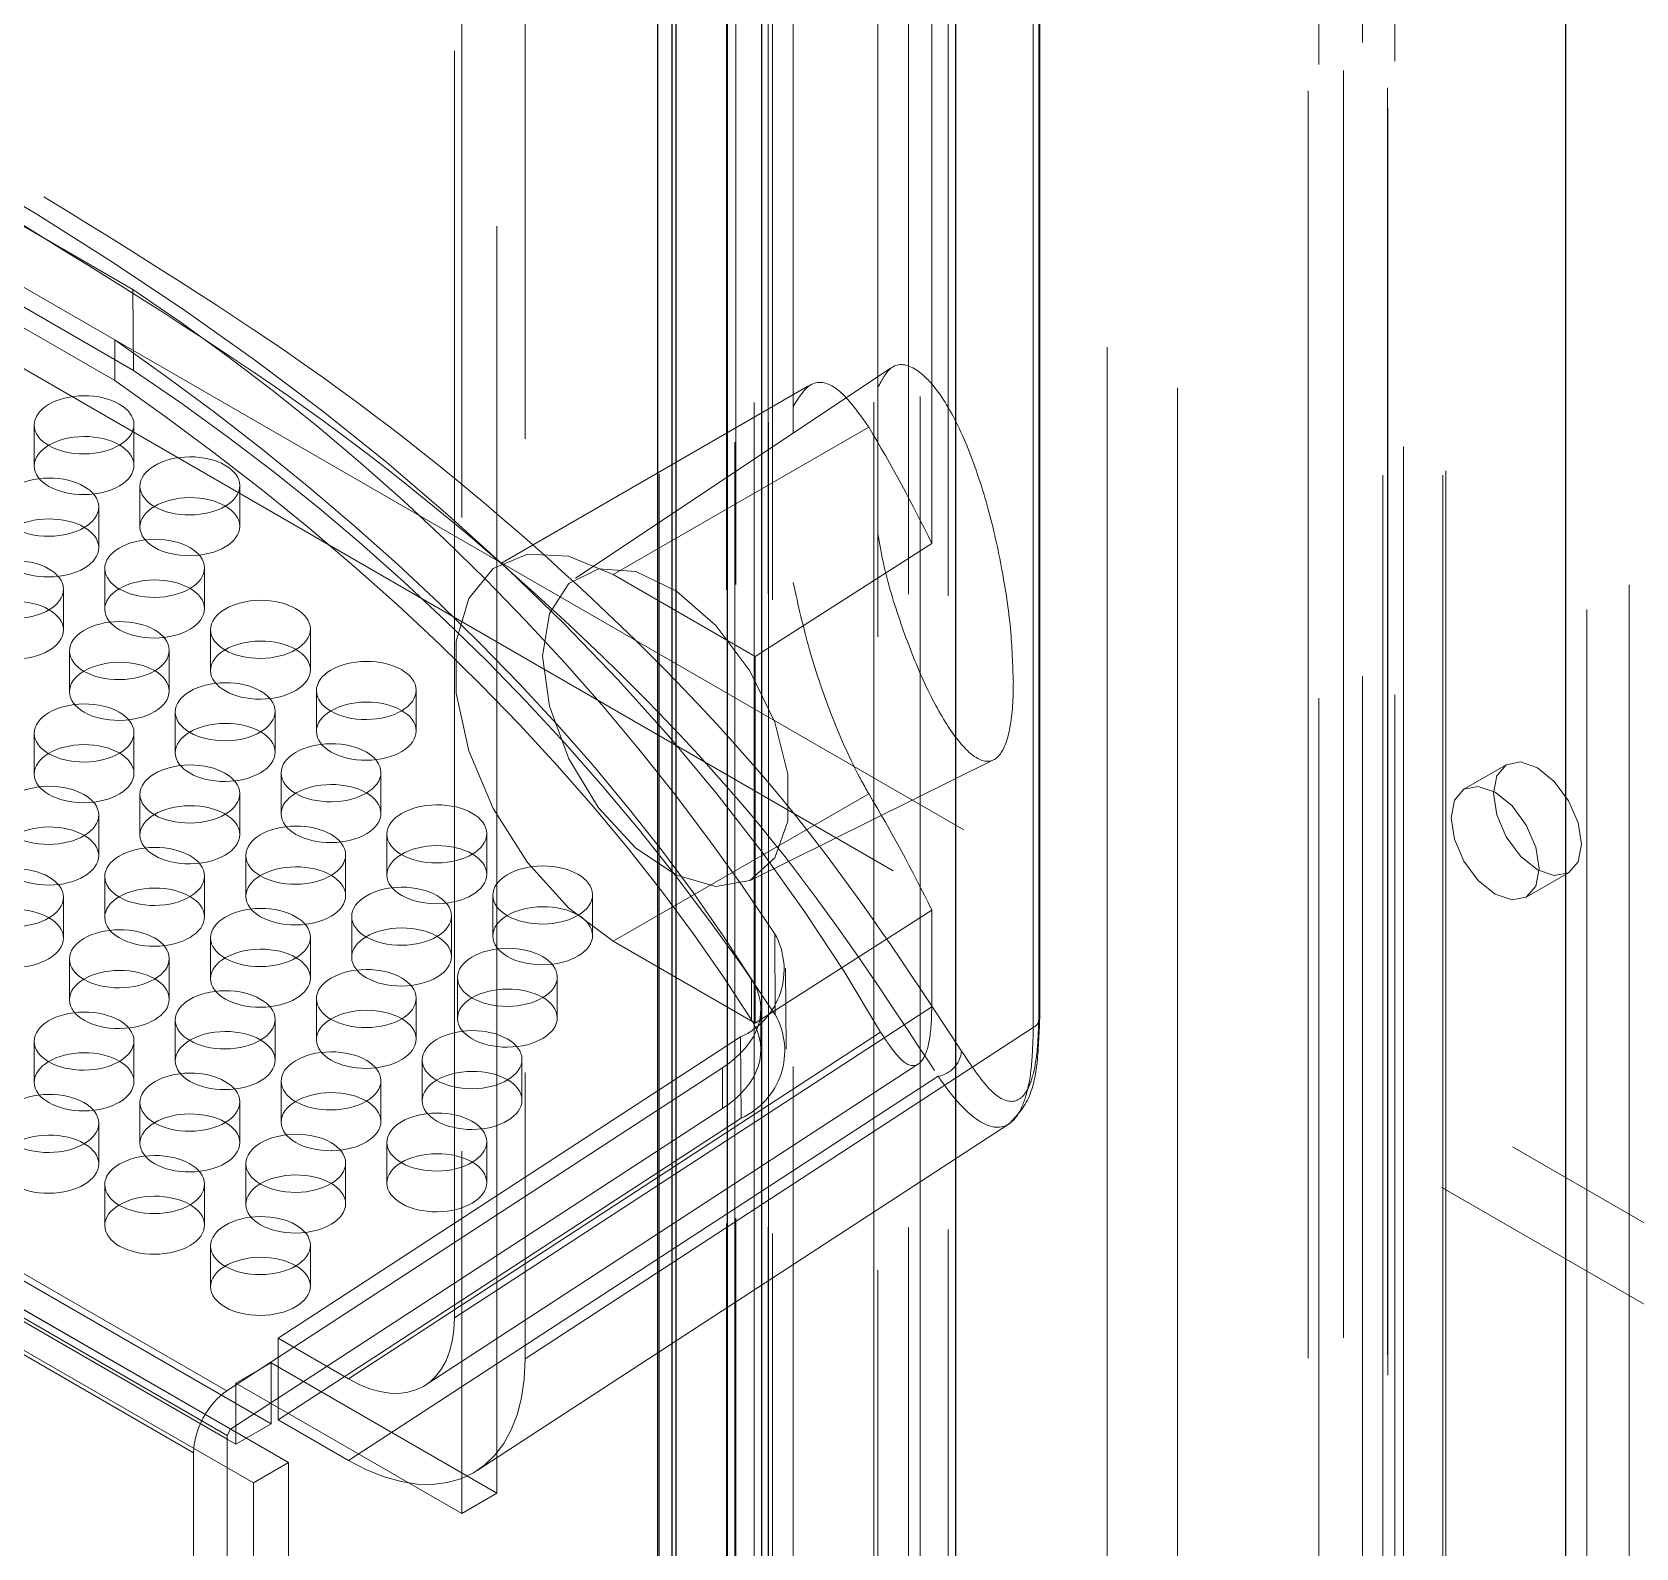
# Model space of a CAD drawing. Header units: millimetres. Extents: x 108 to 5832, y 144 to 4056.
# Drawn here: x 4268.8 to 4300.95, y 3197.12 to 3227.5 of the extents above; entities that cross this region are included whole.
import ezdxf

# ---------------------------------------------------------------- set-up
doc = ezdxf.new("R2010")
doc.units = ezdxf.units.MM
doc.header["$LTSCALE"] = 20
doc.linetypes.add('HIDDEN', pattern=[1.905, 1.27, -0.635])

msp = doc.modelspace()

# ---------------------------------------------------------------- linework, layer by layer
at = {"color": 7, "linetype": 'Continuous', "lineweight": 25}
for p, q in [((4299.541, 2928.722), (4299.541, 3448.042)), ((4287.308, 3334.093), (4287.308, 3139.756)), ((4281.333, 3332.684), (4281.333, 3138.756)), ((4281.625, 3332.71), (4281.625, 3138.536)), ((4281.713, 3138.414), (4281.713, 3332.587)), ((4282.73, 3332.082), (4282.73, 3137.745)), ((4283.419, 3332.071), (4283.419, 3137.734))]:
    msp.add_line(p, q, dxfattribs=at)
at = {"color": 1, "linetype": 'HIDDEN', "lineweight": 18}
for p, q in [((4296.288, 3447.796), (4296.288, 2938.275)), ((4295.878, 3447.225), (4295.878, 2937.703)), ((4297.078, 3447.225), (4297.078, 2937.703)), ((4297.136, 3447.307), (4297.136, 2937.785)), ((4297.136, 3447.143), (4297.136, 2937.622)), ((4296.288, 3446.653), (4296.288, 2937.132)), ((4300.813, 3445.021), (4300.813, 2935.499)), ((4299.965, 3444.531), (4299.965, 2935.009)), ((4295.086, 3341.032), (4295.086, 3151.268)), ((4295.469, 3151.093), (4295.469, 3341.09)), ((4294.379, 3340.624), (4294.379, 3150.859)), ((4294.591, 3150.655), (4294.591, 3340.583)), ((4295.967, 3340.686), (4295.967, 3150.922)), ((4295.977, 3340.283), (4295.977, 3150.519)), ((4296.114, 3150.718), (4296.114, 3340.482)), ((4287.166, 3140.001), (4287.166, 3335.97)), ((4285.752, 3139.184), (4285.752, 3335.154)), ((4286.601, 3334.501), (4286.601, 3140.164)), ((4282.717, 3140.12), (4282.717, 3334.295)), ((4282.909, 3140.23), (4282.909, 3334.404)), ((4283.277, 3334.378), (4283.277, 3140.205)), ((4283.555, 3140.045), (4283.555, 3334.218)), ((4285.674, 3334.383), (4285.674, 3140.046)), ((4286.368, 3140.039), (4286.368, 3334.376)), ((4283.562, 3333.977), (4283.562, 3139.804)), ((4283.643, 3139.922), (4283.643, 3334.096)), ((4282.888, 3333.582), (4282.888, 3139.654)), ((4281.368, 3332.95), (4281.368, 3143.021)), ((4284.055, 3143.267), (4284.055, 3333.031)), ((4281.705, 3138.655), (4281.705, 3332.828)), ((4320.471, 3192.461), (4092.005, 3324.352)), ((4319.057, 3191.644), (4090.591, 3323.535)), ((4277.265, 3201.728), (4277.265, 3321.762)), ((4278.681, 3320.949), (4278.681, 3200.91)), ((4278.119, 3198.215), (4278.119, 3319.78)), ((4277.411, 3319.371), (4277.411, 3197.807)), ((4286.833, 3217.254), (4286.833, 3318.505)), ((4097.167, 3300.88), (4273.943, 3198.829)), ((4096.46, 3300.472), (4273.236, 3198.421)), ((4099.386, 3300.32), (4272.702, 3200.267)), ((4135.916, 3300.224), (4270.819, 3222.346)), ((4099.924, 3299.86), (4273.59, 3199.605)), ((4272.708, 3199.373), (4099.392, 3299.426)), ((4272.774, 3199.497), (4099.466, 3299.546)), ((4272.038, 3199.024), (4098.648, 3299.12)), ((4272.708, 3199.298), (4099.392, 3299.35)), ((4270.456, 3221.335), (4135.585, 3299.194)), ((4270.832, 3220.721), (4135.929, 3298.598)), ((4135.585, 3298.378), (4270.456, 3220.519)), ((4290.348, 3297.389), (4290.348, 3174.908)), ((4291.762, 3296.573), (4291.762, 3174.092)), ((4288.98, 3230.501), (4288.98, 3207.819)), ((4288.997, 3207.743), (4288.997, 3230.426)), ((4288.869, 3230.233), (4288.869, 3207.55)), ((4270.819, 3222.346), (4270.832, 3220.721)), ((4270.456, 3221.335), (4270.456, 3220.519)), ((4285.998, 3220.757), (4279.696, 3216.559)), ((4284.35, 3220.403), (4278.199, 3216.852)), ((4268.842, 3219.626), (4268.842, 3218.809)), ((4270.842, 3218.819), (4270.842, 3219.636)), ((4285.571, 3219.586), (4280.449, 3216.629)), ((4272.963, 3217.594), (4272.963, 3218.411)), ((4270.963, 3218.401), (4270.963, 3217.584)), ((4270.135, 3217.168), (4270.135, 3217.985)), ((4283.295, 3214.986), (4286.833, 3217.254)), ((4270.256, 3216.75), (4270.256, 3215.934)), ((4272.256, 3215.944), (4272.256, 3216.76)), ((4280.449, 3216.629), (4283.295, 3214.986)), ((4269.428, 3215.518), (4269.428, 3216.334)), ((4272.378, 3215.526), (4272.378, 3214.709)), ((4274.378, 3214.719), (4274.378, 3215.536)), ((4269.549, 3215.1), (4269.549, 3214.283)), ((4271.549, 3214.293), (4271.549, 3215.11)), ((4283.295, 3207.637), (4283.295, 3214.986)), ((4274.499, 3214.301), (4274.499, 3213.485)), ((4276.499, 3213.495), (4276.499, 3214.311)), ((4271.671, 3213.875), (4271.671, 3213.059)), ((4273.671, 3213.069), (4273.671, 3213.885)), ((4268.842, 3213.449), (4268.842, 3212.633)), ((4270.842, 3212.643), (4270.842, 3213.459)), ((4273.792, 3212.65), (4273.792, 3211.834)), ((4275.792, 3211.844), (4275.792, 3212.661)), ((4283.193, 3210.5), (4288.074, 3212.915)), ((4298.35, 3212.817), (4297.501, 3212.327)), ((4270.963, 3212.224), (4270.963, 3211.408)), ((4272.963, 3211.418), (4272.963, 3212.235)), ((4280.449, 3209.28), (4285.571, 3212.237)), ((4270.135, 3210.992), (4270.135, 3211.809)), ((4275.913, 3211.426), (4275.913, 3210.609)), ((4277.913, 3210.619), (4277.913, 3211.436)), ((4273.085, 3211), (4273.085, 3210.183)), ((4275.085, 3210.193), (4275.085, 3211.01)), ((4270.256, 3210.574), (4270.256, 3209.757)), ((4272.256, 3209.767), (4272.256, 3210.584)), ((4298.751, 3210.162), (4299.6, 3210.652)), ((4269.428, 3209.341), (4269.428, 3210.158)), ((4278.035, 3210.201), (4278.035, 3209.385)), ((4280.034, 3209.395), (4280.034, 3210.211)), ((4275.206, 3209.775), (4275.206, 3208.959)), ((4277.206, 3208.969), (4277.206, 3209.785)), ((4286.833, 3209.905), (4283.295, 3207.637)), ((4286.833, 3207.964), (4286.833, 3209.905)), ((4283.685, 3209.433), (4283.697, 3207.807)), ((4272.378, 3209.349), (4272.378, 3208.533)), ((4274.378, 3208.543), (4274.378, 3209.359)), ((4283.295, 3207.637), (4280.449, 3209.28)), ((4269.549, 3208.923), (4269.549, 3208.107)), ((4271.549, 3208.117), (4271.549, 3208.933)), ((4277.327, 3208.551), (4277.327, 3207.734)), ((4279.327, 3207.744), (4279.327, 3208.561)), ((4283.222, 3207.701), (4283.222, 3208.517)), ((4283.913, 3207.113), (4283.9, 3208.739)), ((4274.499, 3208.125), (4274.499, 3207.308)), ((4276.499, 3207.318), (4276.499, 3208.135)), ((4277.265, 3201.728), (4286.833, 3207.964)), ((4283.407, 3207.098), (4283.407, 3207.914)), ((4271.671, 3207.699), (4271.671, 3206.882)), ((4273.671, 3206.892), (4273.671, 3207.709)), ((4288.869, 3207.55), (4278.681, 3200.91)), ((4268.842, 3207.273), (4268.842, 3206.456)), ((4270.842, 3206.466), (4270.842, 3207.283)), ((4283.001, 3207.362), (4273.731, 3201.32)), ((4285.807, 3207.457), (4275.142, 3200.506)), ((4283.014, 3205.736), (4283.001, 3207.362)), ((4276.62, 3206.9), (4276.62, 3206.083)), ((4278.62, 3206.094), (4278.62, 3206.91)), ((4282.636, 3206.742), (4272.702, 3200.267)), ((4286.961, 3206.575), (4275.142, 3198.872)), ((4276.69, 3200.385), (4286.571, 3206.825)), ((4282.636, 3206.742), (4282.636, 3205.925)), ((4273.792, 3206.474), (4273.792, 3205.657)), ((4275.792, 3205.668), (4275.792, 3206.484)), ((4270.963, 3206.048), (4270.963, 3205.231)), ((4272.774, 3199.497), (4282.636, 3205.925)), ((4272.963, 3205.241), (4272.963, 3206.058)), ((4270.135, 3204.815), (4270.135, 3205.632)), ((4273.732, 3199.686), (4283.014, 3205.736)), ((4277.723, 3198.671), (4288.387, 3205.621)), ((4275.913, 3205.249), (4275.913, 3204.433)), ((4277.913, 3204.443), (4277.913, 3205.259)), ((4273.085, 3204.823), (4273.085, 3204.007)), ((4275.085, 3204.017), (4275.085, 3204.833)), ((4270.256, 3204.397), (4270.256, 3203.581)), ((4272.256, 3203.591), (4272.256, 3204.407)), ((4272.378, 3203.173), (4272.378, 3202.356)), ((4274.378, 3202.366), (4274.378, 3203.183)), ((4273.731, 3201.32), (4273.732, 3199.686)), ((4273.731, 3201.32), (4275.142, 3200.506)), ((4273.59, 3200.83), (4272.883, 3200.421)), ((4273.59, 3200.83), (4278.119, 3198.215)), ((4273.59, 3199.605), (4273.59, 3200.83)), ((4272.883, 3200.421), (4272.883, 3199.197)), ((4277.411, 3197.807), (4272.883, 3200.421)), ((4272.708, 3199.373), (4272.774, 3199.497)), ((4272.883, 3199.197), (4273.59, 3199.605)), ((4275.142, 3198.872), (4273.732, 3199.686)), ((4272.708, 3199.298), (4272.708, 3199.373)), ((4272.708, 3195.378), (4272.708, 3199.298)), ((4272.883, 3199.197), (4272.708, 3199.298)), ((4272.038, 3199.024), (4272.038, 3194.949)), ((4273.943, 3198.829), (4273.236, 3198.421)), ((4273.943, 3188.887), (4273.943, 3198.829)), ((4273.236, 3198.421), (4273.236, 3188.479)), ((4277.411, 3197.807), (4278.119, 3198.215))]:
    msp.add_line(p, q, dxfattribs=at)
at = {"color": 1, "linetype": 'HIDDEN', "lineweight": 18, "flags": 128}
for points in [[(4280.449, 3209.28), (4279.552, 3209.947), (4278.728, 3210.857), (4278.044, 3211.937), (4277.554, 3213.099), (4277.299, 3214.25), (4277.299, 3215.296), (4277.554, 3216.152), (4278.044, 3216.749), (4278.728, 3217.039), (4279.552, 3216.998), (4280.449, 3216.629)], [(4279.034, 3214.996), (4279.169, 3215.846), (4279.556, 3216.45), (4280.156, 3216.741), (4280.902, 3216.688), (4281.714, 3216.297), (4282.504, 3215.61), (4283.186, 3214.702), (4283.686, 3213.671), (4283.95, 3212.628), (4283.95, 3211.687), (4283.686, 3210.95), (4283.186, 3210.497), (4282.504, 3210.376), (4281.714, 3210.601), (4280.902, 3211.147), (4280.156, 3211.956), (4279.556, 3212.939), (4279.169, 3213.99), (4279.034, 3214.996)], [(4298.975, 3212.755), (4298.637, 3212.873), (4298.35, 3212.817), (4298.158, 3212.597), (4298.091, 3212.245), (4298.158, 3211.816), (4298.35, 3211.374), (4298.637, 3210.987), (4298.975, 3210.714), (4299.313, 3210.596), (4299.6, 3210.652), (4299.792, 3210.873), (4299.859, 3211.224), (4299.792, 3211.654), (4299.6, 3212.096), (4299.313, 3212.482), (4298.975, 3212.755)], [(4298.126, 3212.265), (4297.788, 3212.383), (4297.501, 3212.327), (4297.31, 3212.107), (4297.242, 3211.755), (4297.31, 3211.326), (4297.501, 3210.884), (4297.788, 3210.497), (4298.126, 3210.224), (4298.465, 3210.107), (4298.751, 3210.162), (4298.943, 3210.383), (4299.01, 3210.735), (4298.943, 3211.164), (4298.751, 3211.606), (4298.465, 3211.993), (4298.126, 3212.265)]]:
    msp.add_lwpolyline(points, dxfattribs=at)
at = {"color": 1, "linetype": 'HIDDEN', "lineweight": 18}
for centre, radius, start, end in [((4245.117, 3183.874), 46.268, 33.533, 56.2545), ((4245.131, 3182.249), 46.267, 33.5323, 56.2548), ((4257.651, 3202.98), 32.486, 26.0656, 30.7437), ((4257.651, 3195.631), 32.486, 26.0656, 30.7437), ((4282.396, 3208.71), 1.478, 294.1683, 29.3144), ((4282.409, 3207.084), 1.478, 294.1674, 29.3137), ((4288.781, 3207.744), 0.212, 294.368, 20.677), ((4286.868, 3207.133), 0.566, 279.4835, 354.1498)]:
    msp.add_arc(centre, radius, start, end, dxfattribs=at)
for centre, major_axis, ratio, start_param, end_param in [((4213.466, 3193.099), (76.227, 0.581), 0.582304, 0.316278, 0.780959), ((4212.628, 3193.025), (75.227, 0.574), 0.582304, 0.34836, 0.689536), ((4212.628, 3192.208), (75.227, 0.574), 0.582304, 0.34836, 0.689536), ((4280.407, 3207.899), (3, 0.023), 0.582304, 5.545708, 6.631545), ((4280.407, 3207.083), (3, 0.023), 0.582304, 5.545708, 6.631545), ((4275.141, 3202.956), (-1.504, 2.599), 0.577117, 2.355172, 3.925511), ((4275.141, 3202.956), (-2.507, 4.331), 0.577117, 2.355172, 3.925511), ((4272.708, 3199.454), (0.462, 0.887), 0.546409, 0.770467, 2.332537)]:
    msp.add_ellipse(centre, major_axis=major_axis, ratio=ratio, start_param=start_param, end_param=end_param, dxfattribs=at)
for centre in [(4269.842, 3219.631), (4269.842, 3218.814), (4271.963, 3218.406), (4269.135, 3217.98), (4271.963, 3217.589), (4269.135, 3217.163), (4271.256, 3216.755), (4268.428, 3216.329), (4271.256, 3215.939), (4268.428, 3215.513), (4273.378, 3215.531), (4270.549, 3215.105), (4273.378, 3214.714), (4270.549, 3214.288), (4275.499, 3214.306), (4272.671, 3213.88), (4269.842, 3213.454), (4275.499, 3213.49), (4272.671, 3213.064), (4269.842, 3212.638), (4274.792, 3212.656), (4271.963, 3212.23), (4269.135, 3211.803), (4274.792, 3211.839), (4271.963, 3211.413), (4276.913, 3211.431), (4269.135, 3210.987), (4274.085, 3211.005), (4271.256, 3210.579), (4276.913, 3210.614), (4268.428, 3210.153), (4274.085, 3210.188), (4279.035, 3210.206), (4271.256, 3209.762), (4276.206, 3209.78), (4268.428, 3209.336), (4273.378, 3209.354), (4279.035, 3209.39), (4270.549, 3208.928), (4276.206, 3208.964), (4273.378, 3208.538), (4278.327, 3208.556), (4270.549, 3208.112), (4275.499, 3208.13), (4272.671, 3207.704), (4278.327, 3207.739), (4269.842, 3207.278), (4275.499, 3207.313), (4277.62, 3206.905), (4272.671, 3206.887), (4269.842, 3206.461), (4274.792, 3206.479), (4271.963, 3206.053), (4277.62, 3206.089), (4269.135, 3205.627), (4274.792, 3205.662), (4271.963, 3205.236), (4276.913, 3205.254), (4269.135, 3204.81), (4274.085, 3204.828), (4271.256, 3204.402), (4276.913, 3204.438), (4274.085, 3204.012), (4271.256, 3203.586), (4273.378, 3203.178), (4273.378, 3202.361)]:
    msp.add_ellipse(centre, major_axis=(1, 0.008), ratio=0.582304, dxfattribs=at)
for points, knots in [([(4287.431, 3207.076), (4286.362, 3208.702), (4284.233, 3211.94), (4279.86, 3216.454), (4274.794, 3220.658), (4270.78, 3223.13), (4268.781, 3224.361)], [0, 0, 0, 0, 0.2532827, 0.504377, 0.7532816, 1, 1, 1, 1]), ([(4268.431, 3223.75), (4270.436, 3222.515), (4274.458, 3220.036), (4279.508, 3215.831), (4283.823, 3211.356), (4285.917, 3208.165), (4286.961, 3206.575)], [0, 0, 0, 0, 0.249194, 0.499999, 0.750805, 1, 1, 1, 1]), ([(4288.469, 3214.469), (4288.457, 3214.82), (4288.434, 3215.52), (4288.252, 3216.751), (4287.969, 3218.002), (4287.568, 3219.211), (4287.064, 3220.222), (4286.52, 3220.812), (4286.035, 3220.905), (4285.839, 3220.54), (4285.752, 3220.379)], [0, 0, 0, 0, 0.108911, 0.217616, 0.332429, 0.460253, 0.600588, 0.746681, 0.888425, 1, 1, 1, 1]), ([(4285.571, 3219.586), (4285.373, 3219.865), (4284.976, 3220.424), (4284.412, 3220.573), (4284.167, 3220.177), (4284.055, 3219.996)], [0, 0, 0, 0, 0.350311, 0.701484, 1, 1, 1, 1]), ([(4285.752, 3217.449), (4285.787, 3217.251), (4285.895, 3216.64), (4286.218, 3215.595), (4286.67, 3214.443), (4287.183, 3213.496), (4287.686, 3212.911), (4288.107, 3212.826), (4288.379, 3213.287), (4288.464, 3213.962), (4288.468, 3214.395), (4288.469, 3214.469)], [0, 0, 0, 0, 0.055147, 0.170807, 0.294449, 0.428153, 0.570878, 0.71631, 0.853498, 0.974678, 1, 1, 1, 1]), ([(4284.055, 3216.468), (4284.158, 3216.013), (4284.374, 3215.06), (4284.853, 3213.691), (4285.27, 3212.764), (4285.51, 3212.344), (4285.571, 3212.237)], [0, 0, 0, 0, 0.271896, 0.568743, 0.890078, 1, 1, 1, 1]), ([(4285.807, 3207.457), (4285.966, 3207.22), (4286.262, 3206.778), (4286.58, 3206.756), (4286.768, 3207.102), (4286.829, 3207.573), (4286.832, 3207.901), (4286.833, 3207.964)], [0, 0, 0, 0, 0.301622, 0.562389, 0.757268, 0.95298, 1, 1, 1, 1]), ([(4288.98, 3207.819), (4288.974, 3207.572), (4288.961, 3207.076), (4288.864, 3206.549), (4288.717, 3206.205), (4288.458, 3206.007), (4288.041, 3206.166), (4287.634, 3206.773), (4287.431, 3207.076)], [0, 0, 0, 0, 0.1249076, 0.2503119, 0.3756708, 0.5007944, 0.7505417, 1, 1, 1, 1]), ([(4288.869, 3207.55), (4288.862, 3207.28), (4288.847, 3206.731), (4288.728, 3206.143), (4288.547, 3205.738), (4288.228, 3205.477), (4287.718, 3205.635), (4287.227, 3206.185), (4286.976, 3206.554), (4286.961, 3206.575)], [0, 0, 0, 0, 0.124531, 0.253305, 0.373111, 0.504483, 0.752731, 0.985411, 1, 1, 1, 1]), ([(4288.381, 3205.617), (4288.534, 3205.779), (4288.797, 3206.056), (4288.964, 3206.8), (4288.985, 3207.413), (4288.997, 3207.745)], [0, 0, 0, 0, 0.393398, 0.672028, 1, 1, 1, 1])]:
    msp.add_open_spline(points, degree=3, knots=knots, dxfattribs=at)

doc.saveas('drawing.dxf')
